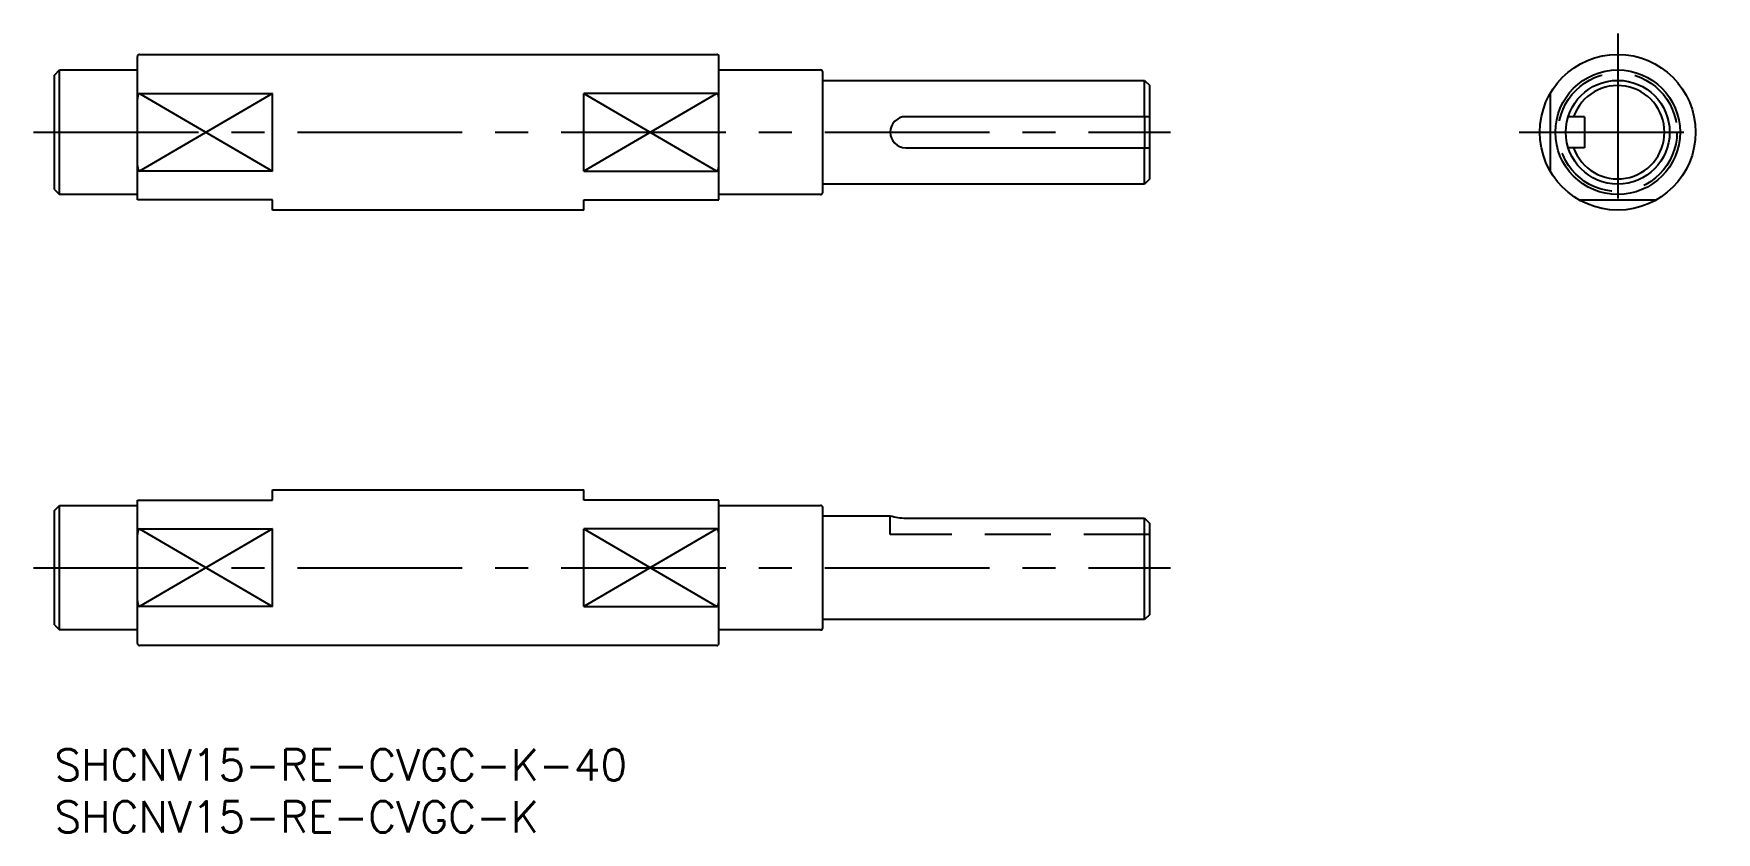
# Model space of a CAD drawing. Extents: x -2 to 160, y -8 to 69.
import ezdxf

# ---------------------------------------------------------------- set-up
doc = ezdxf.new("R2010")
doc.units = 0
doc.header["$LTSCALE"] = 0.5
doc.linetypes.add('CENTER', pattern=[50.8, 31.75, -6.35, 6.35, -6.35])
doc.linetypes.add('DASHED', pattern=[19.05, 12.7, -6.35])
for name, color, linetype in [('MSM_CENTER', 1, 'CENTER'), ('MSM_CONTINUOUS', 7, 'CONTINUOUS'), ('MSM_DASHED', 4, 'DASHED'), ('MSM_NARROW', 5, 'CONTINUOUS'), ('MSM_PART_NUMBER', 7, 'CONTINUOUS')]:
    doc.layers.add(name, color=color, linetype=linetype)
doc.styles.get("Standard").update_dxf_attribs({"font": 'txt.shx', "height": 2, "bigfont": 'bigfont.shx'})

# ---------------------------------------------------------------- blocks, each defined once
blk = doc.blocks.new('*U57')
at = {"layer": 'MSM_PART_NUMBER'}
blk.add_text('SHCNV15-RE-CVGC-K-40', height=3, dxfattribs=at).set_placement((0, -3))
blk = doc.blocks.new('*U58')
at = {"layer": 'MSM_PART_NUMBER'}
blk.add_text('SHCNV15-RE-CVGC-K', height=3, dxfattribs=at).set_placement((0, -8))

msp = doc.modelspace()

# ---------------------------------------------------------------- linework, layer by layer
at = {"layer": 'MSM_CENTER'}
for p, q in [((150.58, 68.95), (150.58, 49.95)), ((-2, 59.45), (107.5, 59.45)), ((141.08, 59.45), (160.08, 59.45)), ((-2, 17.5), (107.5, 17.5))]:
    msp.add_line(p, q, dxfattribs=at)
at = {"layer": 'MSM_CONTINUOUS'}
for p, q in [((8, 52.95), (8, 66.75)), ((8.2, 66.95), (63.8, 66.95)), ((64, 52.95), (64, 66.75)), ((0, 64.95), (0.5, 65.45)), ((0, 53.95), (0, 64.95)), ((0.5, 65.45), (8, 65.45)), ((0.5, 53.45), (0.5, 65.45)), ((64, 65.45), (73.8, 65.45)), ((74, 53.65), (74, 65.25)), ((74, 64.45), (105, 64.45)), ((105, 64.45), (105.5, 63.95)), ((105, 60.95), (105, 64.45)), ((105.5, 54.95), (105.5, 63.95)), ((8.2, 63.19), (21, 63.19)), ((21, 55.71), (21, 63.19)), ((51, 55.71), (51, 63.19)), ((63.8, 63.19), (51, 63.19)), ((144.08, 63.19), (144.08, 55.71)), ((105.5, 60.95), (82, 60.95)), ((147.38, 60.95), (145.81, 60.95)), ((147.38, 60.95), (147.38, 57.95)), ((82, 57.95), (105.5, 57.95)), ((105, 54.45), (105, 57.95)), ((147.38, 57.95), (145.81, 57.95)), ((21, 55.71), (8.2, 55.71)), ((51, 55.71), (63.8, 55.71)), ((0, 53.95), (0.5, 53.45)), ((105, 54.45), (74, 54.45)), ((105.5, 54.95), (105, 54.45)), ((8, 53.45), (0.5, 53.45)), ((21, 52.95), (8, 52.95)), ((21, 51.95), (21, 52.95)), ((51, 51.95), (21, 51.95)), ((51, 51.95), (51, 52.95)), ((51, 52.95), (64, 52.95)), ((73.8, 53.45), (64, 53.45)), ((146.84, 52.95), (154.32, 52.95)), ((21, 24), (21, 25)), ((21, 25), (51, 25)), ((51, 24), (51, 25)), ((0, 23), (0.5, 23.5)), ((0, 12), (0, 23)), ((0.5, 23.5), (8, 23.5)), ((0.5, 11.5), (0.5, 23.5)), ((8, 10.2), (8, 24)), ((8, 24), (21, 24)), ((64, 24), (51, 24)), ((64, 10.2), (64, 24)), ((64, 23.5), (73.8, 23.5)), ((74, 11.7), (74, 23.3)), ((8.2, 21.24), (21, 21.24)), ((21, 13.76), (21, 21.24)), ((51, 13.76), (51, 21.24)), ((63.8, 21.24), (51, 21.24)), ((74, 22.5), (80.51, 22.5)), ((82, 22.27), (105, 22.27)), ((105, 22.27), (105.5, 21.74)), ((105, 12.5), (105, 22.27)), ((105.5, 13), (105.5, 21.74)), ((21, 13.76), (8.2, 13.76)), ((51, 13.76), (63.8, 13.76)), ((105.5, 13), (105, 12.5)), ((0, 12), (0.5, 11.5)), ((8, 11.5), (0.5, 11.5)), ((73.8, 11.5), (64, 11.5)), ((105, 12.5), (74, 12.5)), ((63.8, 10), (8.2, 10))]:
    msp.add_line(p, q, dxfattribs=at)
for radius in [7.5, 6, 5]:
    msp.add_circle((150.58, 59.45), radius, dxfattribs=at)
for centre, radius, start, end in [((8.2, 66.75), 0.2, 90, 180), ((63.8, 66.75), 0.2, 0, 90), ((73.8, 65.25), 0.2, 0, 90), ((150.58, 59.45), 4.5, 199.4712, 160.5288), ((9.55, 62.61), 1.55, 166.2391, 178.6095), ((8.31, 62.95), 0.268, 114.3201, 173.5414), ((63.69, 62.95), 0.268, 6.4586, 65.6799), ((62.45, 62.61), 1.55, 1.3905, 13.7609), ((82, 59.45), 1.5, 90, 270), ((9.55, 56.29), 1.55, 181.3905, 193.7609), ((8.31, 55.95), 0.268, 186.4586, 245.6799), ((63.69, 55.95), 0.268, 294.3201, 353.5414), ((62.45, 56.29), 1.55, 346.2391, 358.6095), ((73.8, 53.65), 0.2, 270, 0), ((73.8, 23.3), 0.2, 0, 90), ((8.31, 21), 0.268, 114.3201, 173.5414), ((63.69, 21), 0.268, 6.4586, 65.6799), ((82.02, 27.37), 5.1, 252.7088, 269.7721), ((9.55, 20.66), 1.55, 166.2391, 178.6095), ((62.45, 20.66), 1.55, 1.3905, 13.7609), ((9.55, 14.34), 1.55, 181.3905, 193.7609), ((8.31, 14), 0.268, 186.4586, 245.6799), ((63.69, 14), 0.268, 294.3201, 353.5414), ((62.45, 14.34), 1.55, 346.2391, 358.6095), ((73.8, 11.7), 0.2, 270, 0), ((8.2, 10.2), 0.2, 180, 270), ((63.8, 10.2), 0.2, 270, 0)]:
    msp.add_arc(centre, radius, start, end, dxfattribs=at)
at = {"layer": 'MSM_DASHED'}
for p, q in [((105, 60.95), (105, 57.95)), ((80.5, 20.7), (80.5, 22.5)), ((105.5, 20.7), (80.5, 20.7))]:
    msp.add_line(p, q, dxfattribs=at)
msp.add_circle((150.58, 59.45), 5.71, dxfattribs=at)
at = {"layer": 'MSM_NARROW'}
for p, q in [((8.2, 63.19), (21, 55.71)), ((21, 63.19), (8.2, 55.71)), ((63.8, 63.19), (51, 55.71)), ((51, 63.19), (63.8, 55.71)), ((8.2, 21.24), (21, 13.76)), ((21, 21.24), (8.2, 13.76)), ((63.8, 21.24), (51, 13.76)), ((51, 21.24), (63.8, 13.76))]:
    msp.add_line(p, q, dxfattribs=at)

# ---------------------------------------------------------------- block references
at = {"layer": 'MSM_CONTINUOUS'}
for name in ['*U57', '*U58']:
    msp.add_blockref(name, (0, 0), dxfattribs=at)

doc.saveas('drawing.dxf')
